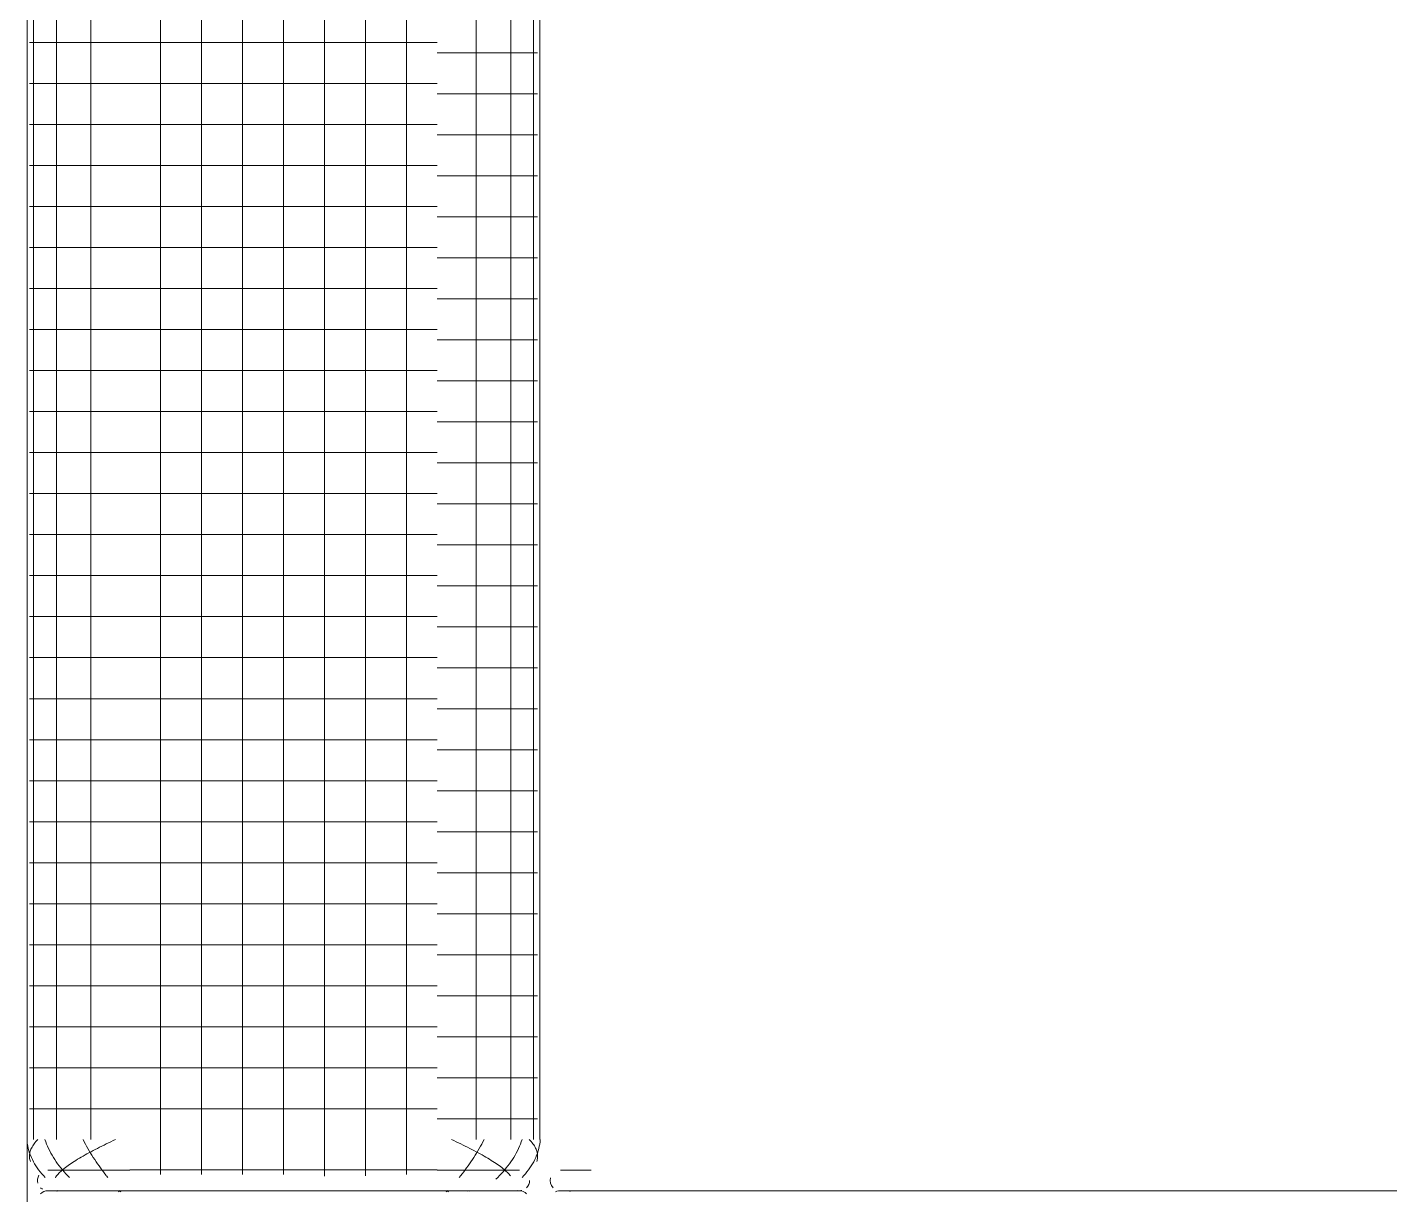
# Model space of a CAD drawing. Header units: millimetres. Extents: x 586.5 to 618.3, y 239.1 to 272.6.
# Drawn here: x 594.072 to 594.736, y 243.308 to 243.878 of the extents above; entities that cross this region are included whole.
import ezdxf

# ---------------------------------------------------------------- set-up
doc = ezdxf.new("R2010")
doc.units = ezdxf.units.MM
doc.header["$LTSCALE"] = 75
doc.layers.add('A Arquitetura LRZ', color=252, linetype='Continuous', lineweight=9)
doc.layers.add('A Mobiliário LRZ', color=253, linetype='Continuous', lineweight=9)

msp = doc.modelspace()

# ---------------------------------------------------------------- linework, layer by layer
at = {"layer": 'A Arquitetura LRZ'}
msp.add_line((594.07154, 240.1799), (594.07154, 249.2604), dxfattribs=at)
at = {"layer": 'A Mobiliário LRZ'}
for p, q in [((594.07467, 243.3354), (594.07467, 244.0854)), ((594.08578, 243.3354), (594.08578, 244.0854)), ((594.10253, 243.3354), (594.10253, 244.0854)), ((594.13654, 243.3354), (594.13654, 244.0854)), ((594.15654, 243.3354), (594.15654, 244.0854)), ((594.17654, 243.3354), (594.17654, 244.0854)), ((594.19654, 243.3354), (594.19654, 244.0854)), ((594.21654, 243.3354), (594.21654, 244.0854)), ((594.23654, 243.3354), (594.23654, 244.0854)), ((594.25654, 243.3354), (594.25654, 244.0854)), ((594.29056, 244.0854), (594.29056, 243.3354)), ((594.30731, 244.0854), (594.30731, 243.3354)), ((594.31842, 244.0854), (594.31842, 243.3354)), ((594.32154, 243.3354), (594.32154, 244.0854)), ((594.07268, 243.8704), (594.07774, 243.8704)), ((594.07774, 243.8704), (594.08578, 243.8704)), ((594.08578, 243.8704), (594.09625, 243.8704)), ((594.09625, 243.8704), (594.10845, 243.8704)), ((594.10845, 243.8704), (594.12154, 243.8704)), ((594.12154, 243.8704), (594.27154, 243.8704)), ((594.28464, 243.8654), (594.27154, 243.8654)), ((594.29683, 243.8654), (594.28464, 243.8654)), ((594.30731, 243.8654), (594.29683, 243.8654)), ((594.31535, 243.8654), (594.30731, 243.8654)), ((594.3204, 243.8654), (594.31535, 243.8654)), ((594.07268, 243.8504), (594.07774, 243.8504)), ((594.07774, 243.8504), (594.08578, 243.8504)), ((594.08578, 243.8504), (594.09625, 243.8504)), ((594.09625, 243.8504), (594.10845, 243.8504)), ((594.10845, 243.8504), (594.12154, 243.8504)), ((594.12154, 243.8504), (594.27154, 243.8504)), ((594.28464, 243.8454), (594.27154, 243.8454)), ((594.29683, 243.8454), (594.28464, 243.8454)), ((594.30731, 243.8454), (594.29683, 243.8454)), ((594.31535, 243.8454), (594.30731, 243.8454)), ((594.3204, 243.8454), (594.31535, 243.8454)), ((594.07268, 243.8304), (594.07774, 243.8304)), ((594.07774, 243.8304), (594.08578, 243.8304)), ((594.08578, 243.8304), (594.09625, 243.8304)), ((594.09625, 243.8304), (594.10845, 243.8304)), ((594.10845, 243.8304), (594.12154, 243.8304)), ((594.12154, 243.8304), (594.27154, 243.8304)), ((594.28464, 243.8254), (594.27154, 243.8254)), ((594.29683, 243.8254), (594.28464, 243.8254)), ((594.30731, 243.8254), (594.29683, 243.8254)), ((594.31535, 243.8254), (594.30731, 243.8254)), ((594.3204, 243.8254), (594.31535, 243.8254)), ((594.07268, 243.8104), (594.07774, 243.8104)), ((594.07774, 243.8104), (594.08578, 243.8104)), ((594.08578, 243.8104), (594.09625, 243.8104)), ((594.09625, 243.8104), (594.10845, 243.8104)), ((594.10845, 243.8104), (594.12154, 243.8104)), ((594.12154, 243.8104), (594.27154, 243.8104)), ((594.28464, 243.8054), (594.27154, 243.8054)), ((594.29683, 243.8054), (594.28464, 243.8054)), ((594.30731, 243.8054), (594.29683, 243.8054)), ((594.31535, 243.8054), (594.30731, 243.8054)), ((594.3204, 243.8054), (594.31535, 243.8054)), ((594.07268, 243.7904), (594.07774, 243.7904)), ((594.07774, 243.7904), (594.08578, 243.7904)), ((594.08578, 243.7904), (594.09625, 243.7904)), ((594.09625, 243.7904), (594.10845, 243.7904)), ((594.10845, 243.7904), (594.12154, 243.7904)), ((594.12154, 243.7904), (594.27154, 243.7904)), ((594.28464, 243.7854), (594.27154, 243.7854)), ((594.29683, 243.7854), (594.28464, 243.7854)), ((594.30731, 243.7854), (594.29683, 243.7854)), ((594.31535, 243.7854), (594.30731, 243.7854)), ((594.3204, 243.7854), (594.31535, 243.7854)), ((594.07268, 243.7704), (594.07774, 243.7704)), ((594.07774, 243.7704), (594.08578, 243.7704)), ((594.08578, 243.7704), (594.09625, 243.7704)), ((594.09625, 243.7704), (594.10845, 243.7704)), ((594.10845, 243.7704), (594.12154, 243.7704)), ((594.12154, 243.7704), (594.27154, 243.7704)), ((594.28464, 243.7654), (594.27154, 243.7654)), ((594.29683, 243.7654), (594.28464, 243.7654)), ((594.30731, 243.7654), (594.29683, 243.7654)), ((594.31535, 243.7654), (594.30731, 243.7654)), ((594.3204, 243.7654), (594.31535, 243.7654)), ((594.07268, 243.7504), (594.07774, 243.7504)), ((594.07774, 243.7504), (594.08578, 243.7504)), ((594.08578, 243.7504), (594.09625, 243.7504)), ((594.09625, 243.7504), (594.10845, 243.7504)), ((594.10845, 243.7504), (594.12154, 243.7504)), ((594.12154, 243.7504), (594.27154, 243.7504)), ((594.28464, 243.7454), (594.27154, 243.7454)), ((594.29683, 243.7454), (594.28464, 243.7454)), ((594.30731, 243.7454), (594.29683, 243.7454)), ((594.31535, 243.7454), (594.30731, 243.7454)), ((594.3204, 243.7454), (594.31535, 243.7454)), ((594.07268, 243.7304), (594.07774, 243.7304)), ((594.07774, 243.7304), (594.08578, 243.7304)), ((594.08578, 243.7304), (594.09625, 243.7304)), ((594.09625, 243.7304), (594.10845, 243.7304)), ((594.10845, 243.7304), (594.12154, 243.7304)), ((594.12154, 243.7304), (594.27154, 243.7304)), ((594.28464, 243.7254), (594.27154, 243.7254)), ((594.29683, 243.7254), (594.28464, 243.7254)), ((594.30731, 243.7254), (594.29683, 243.7254)), ((594.31535, 243.7254), (594.30731, 243.7254)), ((594.3204, 243.7254), (594.31535, 243.7254)), ((594.07268, 243.7104), (594.07774, 243.7104)), ((594.07774, 243.7104), (594.08578, 243.7104)), ((594.08578, 243.7104), (594.09625, 243.7104)), ((594.09625, 243.7104), (594.10845, 243.7104)), ((594.10845, 243.7104), (594.12154, 243.7104)), ((594.12154, 243.7104), (594.27154, 243.7104)), ((594.28464, 243.7054), (594.27154, 243.7054)), ((594.29683, 243.7054), (594.28464, 243.7054)), ((594.30731, 243.7054), (594.29683, 243.7054)), ((594.31535, 243.7054), (594.30731, 243.7054)), ((594.3204, 243.7054), (594.31535, 243.7054)), ((594.07268, 243.6904), (594.07774, 243.6904)), ((594.07774, 243.6904), (594.08578, 243.6904)), ((594.08578, 243.6904), (594.09625, 243.6904)), ((594.09625, 243.6904), (594.10845, 243.6904)), ((594.10845, 243.6904), (594.12154, 243.6904)), ((594.12154, 243.6904), (594.27154, 243.6904)), ((594.28464, 243.6854), (594.27154, 243.6854)), ((594.29683, 243.6854), (594.28464, 243.6854)), ((594.30731, 243.6854), (594.29683, 243.6854)), ((594.31535, 243.6854), (594.30731, 243.6854)), ((594.3204, 243.6854), (594.31535, 243.6854)), ((594.07268, 243.6704), (594.07774, 243.6704)), ((594.07774, 243.6704), (594.08578, 243.6704)), ((594.08578, 243.6704), (594.09625, 243.6704)), ((594.09625, 243.6704), (594.10845, 243.6704)), ((594.10845, 243.6704), (594.12154, 243.6704)), ((594.12154, 243.6704), (594.27154, 243.6704)), ((594.28464, 243.6654), (594.27154, 243.6654)), ((594.29683, 243.6654), (594.28464, 243.6654)), ((594.30731, 243.6654), (594.29683, 243.6654)), ((594.31535, 243.6654), (594.30731, 243.6654)), ((594.3204, 243.6654), (594.31535, 243.6654)), ((594.07268, 243.6504), (594.07774, 243.6504)), ((594.07774, 243.6504), (594.08578, 243.6504)), ((594.08578, 243.6504), (594.09625, 243.6504)), ((594.09625, 243.6504), (594.10845, 243.6504)), ((594.10845, 243.6504), (594.12154, 243.6504)), ((594.12154, 243.6504), (594.27154, 243.6504)), ((594.28464, 243.6454), (594.27154, 243.6454)), ((594.29683, 243.6454), (594.28464, 243.6454)), ((594.30731, 243.6454), (594.29683, 243.6454)), ((594.31535, 243.6454), (594.30731, 243.6454)), ((594.3204, 243.6454), (594.31535, 243.6454)), ((594.07268, 243.6304), (594.07774, 243.6304)), ((594.07774, 243.6304), (594.08578, 243.6304)), ((594.08578, 243.6304), (594.09625, 243.6304)), ((594.09625, 243.6304), (594.10845, 243.6304)), ((594.10845, 243.6304), (594.12154, 243.6304)), ((594.12154, 243.6304), (594.27154, 243.6304)), ((594.28464, 243.6254), (594.27154, 243.6254)), ((594.29683, 243.6254), (594.28464, 243.6254)), ((594.30731, 243.6254), (594.29683, 243.6254)), ((594.31535, 243.6254), (594.30731, 243.6254)), ((594.3204, 243.6254), (594.31535, 243.6254)), ((594.07268, 243.6104), (594.07774, 243.6104)), ((594.07774, 243.6104), (594.08578, 243.6104)), ((594.08578, 243.6104), (594.09625, 243.6104)), ((594.09625, 243.6104), (594.10845, 243.6104)), ((594.10845, 243.6104), (594.12154, 243.6104)), ((594.12154, 243.6104), (594.27154, 243.6104)), ((594.28464, 243.6054), (594.27154, 243.6054)), ((594.29683, 243.6054), (594.28464, 243.6054)), ((594.30731, 243.6054), (594.29683, 243.6054)), ((594.31535, 243.6054), (594.30731, 243.6054)), ((594.3204, 243.6054), (594.31535, 243.6054)), ((594.07268, 243.5904), (594.07774, 243.5904)), ((594.07774, 243.5904), (594.08578, 243.5904)), ((594.08578, 243.5904), (594.09625, 243.5904)), ((594.09625, 243.5904), (594.10845, 243.5904)), ((594.10845, 243.5904), (594.12154, 243.5904)), ((594.12154, 243.5904), (594.27154, 243.5904)), ((594.28464, 243.5854), (594.27154, 243.5854)), ((594.29683, 243.5854), (594.28464, 243.5854)), ((594.30731, 243.5854), (594.29683, 243.5854)), ((594.31535, 243.5854), (594.30731, 243.5854)), ((594.3204, 243.5854), (594.31535, 243.5854)), ((594.07268, 243.5704), (594.07774, 243.5704)), ((594.07774, 243.5704), (594.08578, 243.5704)), ((594.08578, 243.5704), (594.09625, 243.5704)), ((594.09625, 243.5704), (594.10845, 243.5704)), ((594.10845, 243.5704), (594.12154, 243.5704)), ((594.12154, 243.5704), (594.27154, 243.5704)), ((594.28464, 243.5654), (594.27154, 243.5654)), ((594.29683, 243.5654), (594.28464, 243.5654)), ((594.30731, 243.5654), (594.29683, 243.5654)), ((594.31535, 243.5654), (594.30731, 243.5654)), ((594.3204, 243.5654), (594.31535, 243.5654)), ((594.07268, 243.5504), (594.07774, 243.5504)), ((594.07774, 243.5504), (594.08578, 243.5504)), ((594.08578, 243.5504), (594.09625, 243.5504)), ((594.09625, 243.5504), (594.10845, 243.5504)), ((594.10845, 243.5504), (594.12154, 243.5504)), ((594.12154, 243.5504), (594.27154, 243.5504)), ((594.28464, 243.5454), (594.27154, 243.5454)), ((594.29683, 243.5454), (594.28464, 243.5454)), ((594.30731, 243.5454), (594.29683, 243.5454)), ((594.31535, 243.5454), (594.30731, 243.5454)), ((594.3204, 243.5454), (594.31535, 243.5454)), ((594.07268, 243.5304), (594.07774, 243.5304)), ((594.07774, 243.5304), (594.08578, 243.5304)), ((594.08578, 243.5304), (594.09625, 243.5304)), ((594.09625, 243.5304), (594.10845, 243.5304)), ((594.10845, 243.5304), (594.12154, 243.5304)), ((594.12154, 243.5304), (594.27154, 243.5304)), ((594.28464, 243.5254), (594.27154, 243.5254)), ((594.29683, 243.5254), (594.28464, 243.5254)), ((594.30731, 243.5254), (594.29683, 243.5254)), ((594.31535, 243.5254), (594.30731, 243.5254)), ((594.3204, 243.5254), (594.31535, 243.5254)), ((594.07268, 243.5104), (594.07774, 243.5104)), ((594.07774, 243.5104), (594.08578, 243.5104)), ((594.08578, 243.5104), (594.09625, 243.5104)), ((594.09625, 243.5104), (594.10845, 243.5104)), ((594.10845, 243.5104), (594.12154, 243.5104)), ((594.12154, 243.5104), (594.27154, 243.5104)), ((594.28464, 243.5054), (594.27154, 243.5054)), ((594.29683, 243.5054), (594.28464, 243.5054)), ((594.30731, 243.5054), (594.29683, 243.5054)), ((594.31535, 243.5054), (594.30731, 243.5054)), ((594.3204, 243.5054), (594.31535, 243.5054)), ((594.07268, 243.4904), (594.07774, 243.4904)), ((594.07774, 243.4904), (594.08578, 243.4904)), ((594.08578, 243.4904), (594.09625, 243.4904)), ((594.09625, 243.4904), (594.10845, 243.4904)), ((594.10845, 243.4904), (594.12154, 243.4904)), ((594.12154, 243.4904), (594.27154, 243.4904)), ((594.28464, 243.4854), (594.27154, 243.4854)), ((594.29683, 243.4854), (594.28464, 243.4854)), ((594.30731, 243.4854), (594.29683, 243.4854)), ((594.31535, 243.4854), (594.30731, 243.4854)), ((594.3204, 243.4854), (594.31535, 243.4854)), ((594.07268, 243.4704), (594.07774, 243.4704)), ((594.07774, 243.4704), (594.08578, 243.4704)), ((594.08578, 243.4704), (594.09625, 243.4704)), ((594.09625, 243.4704), (594.10845, 243.4704)), ((594.10845, 243.4704), (594.12154, 243.4704)), ((594.12154, 243.4704), (594.27154, 243.4704)), ((594.28464, 243.4654), (594.27154, 243.4654)), ((594.29683, 243.4654), (594.28464, 243.4654)), ((594.30731, 243.4654), (594.29683, 243.4654)), ((594.31535, 243.4654), (594.30731, 243.4654)), ((594.3204, 243.4654), (594.31535, 243.4654)), ((594.07268, 243.4504), (594.07774, 243.4504)), ((594.07774, 243.4504), (594.08578, 243.4504)), ((594.08578, 243.4504), (594.09625, 243.4504)), ((594.09625, 243.4504), (594.10845, 243.4504)), ((594.10845, 243.4504), (594.12154, 243.4504)), ((594.12154, 243.4504), (594.27154, 243.4504)), ((594.28464, 243.4454), (594.27154, 243.4454)), ((594.29683, 243.4454), (594.28464, 243.4454)), ((594.30731, 243.4454), (594.29683, 243.4454)), ((594.31535, 243.4454), (594.30731, 243.4454)), ((594.3204, 243.4454), (594.31535, 243.4454)), ((594.07268, 243.4304), (594.07774, 243.4304)), ((594.07774, 243.4304), (594.08578, 243.4304)), ((594.08578, 243.4304), (594.09625, 243.4304)), ((594.09625, 243.4304), (594.10845, 243.4304)), ((594.10845, 243.4304), (594.12154, 243.4304)), ((594.12154, 243.4304), (594.27154, 243.4304)), ((594.28464, 243.4254), (594.27154, 243.4254)), ((594.29683, 243.4254), (594.28464, 243.4254)), ((594.30731, 243.4254), (594.29683, 243.4254)), ((594.31535, 243.4254), (594.30731, 243.4254)), ((594.3204, 243.4254), (594.31535, 243.4254)), ((594.07268, 243.4104), (594.07774, 243.4104)), ((594.07774, 243.4104), (594.08578, 243.4104)), ((594.08578, 243.4104), (594.09625, 243.4104)), ((594.09625, 243.4104), (594.10845, 243.4104)), ((594.10845, 243.4104), (594.12154, 243.4104)), ((594.12154, 243.4104), (594.27154, 243.4104)), ((594.28464, 243.4054), (594.27154, 243.4054)), ((594.29683, 243.4054), (594.28464, 243.4054)), ((594.30731, 243.4054), (594.29683, 243.4054)), ((594.31535, 243.4054), (594.30731, 243.4054)), ((594.3204, 243.4054), (594.31535, 243.4054)), ((594.07268, 243.3904), (594.07774, 243.3904)), ((594.07774, 243.3904), (594.08578, 243.3904)), ((594.08578, 243.3904), (594.09625, 243.3904)), ((594.09625, 243.3904), (594.10845, 243.3904)), ((594.10845, 243.3904), (594.12154, 243.3904)), ((594.12154, 243.3904), (594.27154, 243.3904)), ((594.28464, 243.3854), (594.27154, 243.3854)), ((594.29683, 243.3854), (594.28464, 243.3854)), ((594.30731, 243.3854), (594.29683, 243.3854)), ((594.31535, 243.3854), (594.30731, 243.3854)), ((594.3204, 243.3854), (594.31535, 243.3854)), ((594.07268, 243.3704), (594.07774, 243.3704)), ((594.07774, 243.3704), (594.08578, 243.3704)), ((594.08578, 243.3704), (594.09625, 243.3704)), ((594.09625, 243.3704), (594.10845, 243.3704)), ((594.10845, 243.3704), (594.12154, 243.3704)), ((594.12154, 243.3704), (594.27154, 243.3704)), ((594.28464, 243.3654), (594.27154, 243.3654)), ((594.29683, 243.3654), (594.28464, 243.3654)), ((594.30731, 243.3654), (594.29683, 243.3654)), ((594.31535, 243.3654), (594.30731, 243.3654)), ((594.3204, 243.3654), (594.31535, 243.3654)), ((594.07268, 243.3504), (594.07774, 243.3504)), ((594.07774, 243.3504), (594.08578, 243.3504)), ((594.08578, 243.3504), (594.09625, 243.3504)), ((594.09625, 243.3504), (594.10845, 243.3504)), ((594.10845, 243.3504), (594.12154, 243.3504)), ((594.12154, 243.3504), (594.27154, 243.3504)), ((594.28464, 243.3454), (594.27154, 243.3454)), ((594.29683, 243.3454), (594.28464, 243.3454)), ((594.30731, 243.3454), (594.29683, 243.3454)), ((594.31535, 243.3454), (594.30731, 243.3454)), ((594.3204, 243.3454), (594.31535, 243.3454)), ((594.07454, 243.33276), (594.07491, 243.33329)), ((594.07491, 243.33329), (594.07532, 243.33382)), ((594.07532, 243.33382), (594.07575, 243.33435)), ((594.07575, 243.33435), (594.07622, 243.33488)), ((594.07622, 243.33488), (594.07672, 243.3354)), ((594.08058, 243.33429), (594.0802, 243.3354)), ((594.081, 243.33317), (594.08058, 243.33429)), ((594.09931, 243.33429), (594.09875, 243.3354)), ((594.0999, 243.33317), (594.09931, 243.33429)), ((594.11009, 243.33321), (594.1112, 243.33376)), ((594.1112, 243.33376), (594.11233, 243.33431)), ((594.11233, 243.33431), (594.11346, 243.33486)), ((594.11346, 243.33486), (594.11459, 243.3354)), ((594.13654, 243.32521), (594.13654, 243.3354)), ((594.15654, 243.32521), (594.15654, 243.3354)), ((594.17654, 243.32521), (594.17654, 243.3354)), ((594.19654, 243.32521), (594.19654, 243.3354)), ((594.21654, 243.32521), (594.21654, 243.3354)), ((594.23654, 243.32521), (594.23654, 243.3354)), ((594.25654, 243.32521), (594.25654, 243.3354)), ((594.27963, 243.33486), (594.2785, 243.3354)), ((594.28076, 243.33431), (594.27963, 243.33486)), ((594.28188, 243.33376), (594.28076, 243.33431)), ((594.283, 243.33321), (594.28188, 243.33376)), ((594.29377, 243.33429), (594.29319, 243.33317)), ((594.29434, 243.3354), (594.29377, 243.33429)), ((594.31251, 243.33429), (594.31209, 243.33317)), ((594.31289, 243.3354), (594.31251, 243.33429)), ((594.31687, 243.33488), (594.31637, 243.3354)), ((594.31733, 243.33435), (594.31687, 243.33488)), ((594.31777, 243.33382), (594.31733, 243.33435)), ((594.31818, 243.33329), (594.31777, 243.33382)), ((594.31855, 243.33276), (594.31818, 243.33329)), ((594.32163, 243.33429), (594.32148, 243.33317)), ((594.32173, 243.3354), (594.32163, 243.33429)), ((594.07181, 243.33206), (594.07161, 243.33317)), ((594.07206, 243.33096), (594.07181, 243.33206)), ((594.07236, 243.32986), (594.07206, 243.33096)), ((594.07271, 243.32877), (594.07236, 243.32986)), ((594.07261, 243.32707), (594.07262, 243.32758)), ((594.07264, 243.32656), (594.07261, 243.32707)), ((594.07262, 243.32758), (594.07266, 243.32809)), ((594.07266, 243.32809), (594.07274, 243.3286)), ((594.0731, 243.32769), (594.07271, 243.32877)), ((594.07274, 243.3286), (594.07285, 243.32911)), ((594.07285, 243.32911), (594.07299, 243.32963)), ((594.07299, 243.32963), (594.07316, 243.33015)), ((594.07354, 243.32662), (594.0731, 243.32769)), ((594.07316, 243.33015), (594.07337, 243.33067)), ((594.07337, 243.33067), (594.07361, 243.33119)), ((594.07403, 243.32556), (594.07354, 243.32662)), ((594.07361, 243.33119), (594.07389, 243.33171)), ((594.07389, 243.33171), (594.0742, 243.33224)), ((594.0742, 243.33224), (594.07454, 243.33276)), ((594.08145, 243.33206), (594.081, 243.33317)), ((594.08195, 243.33096), (594.08145, 243.33206)), ((594.08248, 243.32986), (594.08195, 243.33096)), ((594.08305, 243.32877), (594.08248, 243.32986)), ((594.08365, 243.32769), (594.08305, 243.32877)), ((594.08428, 243.32662), (594.08365, 243.32769)), ((594.08495, 243.32556), (594.08428, 243.32662)), ((594.09697, 243.32624), (594.09787, 243.32676)), ((594.09787, 243.32676), (594.09878, 243.32729)), ((594.09878, 243.32729), (594.09972, 243.32782)), ((594.09972, 243.32782), (594.10068, 243.32835)), ((594.10051, 243.33206), (594.0999, 243.33317)), ((594.10113, 243.33096), (594.10051, 243.33206)), ((594.10068, 243.32835), (594.10165, 243.32888)), ((594.10177, 243.32986), (594.10113, 243.33096)), ((594.10165, 243.32888), (594.10265, 243.32942)), ((594.10242, 243.32877), (594.10177, 243.32986)), ((594.10309, 243.32769), (594.10242, 243.32877)), ((594.10265, 243.32942), (594.10367, 243.32995)), ((594.10377, 243.32662), (594.10309, 243.32769)), ((594.10367, 243.32995), (594.1047, 243.33049)), ((594.10446, 243.32556), (594.10377, 243.32662)), ((594.1047, 243.33049), (594.10575, 243.33103)), ((594.10575, 243.33103), (594.10682, 243.33158)), ((594.10682, 243.33158), (594.1079, 243.33212)), ((594.1079, 243.33212), (594.10899, 243.33267)), ((594.10899, 243.33267), (594.11009, 243.33321)), ((594.2841, 243.33267), (594.283, 243.33321)), ((594.28519, 243.33212), (594.2841, 243.33267)), ((594.28627, 243.33158), (594.28519, 243.33212)), ((594.28733, 243.33103), (594.28627, 243.33158)), ((594.28838, 243.33049), (594.28733, 243.33103)), ((594.28942, 243.32995), (594.28838, 243.33049)), ((594.28932, 243.32662), (594.28863, 243.32556)), ((594.29, 243.32769), (594.28932, 243.32662)), ((594.29043, 243.32942), (594.28942, 243.32995)), ((594.29066, 243.32877), (594.29, 243.32769)), ((594.29143, 243.32888), (594.29043, 243.32942)), ((594.29132, 243.32986), (594.29066, 243.32877)), ((594.29196, 243.33096), (594.29132, 243.32986)), ((594.29241, 243.32835), (594.29143, 243.32888)), ((594.29258, 243.33206), (594.29196, 243.33096)), ((594.29337, 243.32782), (594.29241, 243.32835)), ((594.29319, 243.33317), (594.29258, 243.33206)), ((594.29431, 243.32729), (594.29337, 243.32782)), ((594.29522, 243.32676), (594.29431, 243.32729)), ((594.29611, 243.32624), (594.29522, 243.32676)), ((594.3088, 243.32662), (594.30814, 243.32556)), ((594.30944, 243.32769), (594.3088, 243.32662)), ((594.31004, 243.32877), (594.30944, 243.32769)), ((594.31061, 243.32986), (594.31004, 243.32877)), ((594.31114, 243.33096), (594.31061, 243.32986)), ((594.31163, 243.33206), (594.31114, 243.33096)), ((594.31209, 243.33317), (594.31163, 243.33206)), ((594.31889, 243.33224), (594.31855, 243.33276)), ((594.3192, 243.33171), (594.31889, 243.33224)), ((594.31954, 243.32662), (594.31906, 243.32556)), ((594.31947, 243.33119), (594.3192, 243.33171)), ((594.31972, 243.33067), (594.31947, 243.33119)), ((594.31998, 243.32769), (594.31954, 243.32662)), ((594.31992, 243.33015), (594.31972, 243.33067)), ((594.3201, 243.32963), (594.31992, 243.33015)), ((594.32038, 243.32877), (594.31998, 243.32769)), ((594.32024, 243.32911), (594.3201, 243.32963)), ((594.32035, 243.3286), (594.32024, 243.32911)), ((594.32042, 243.32809), (594.32035, 243.3286)), ((594.32073, 243.32986), (594.32038, 243.32877)), ((594.32047, 243.32758), (594.32042, 243.32809)), ((594.32045, 243.32656), (594.32047, 243.32707)), ((594.32047, 243.32707), (594.32047, 243.32758)), ((594.32103, 243.33096), (594.32073, 243.32986)), ((594.32128, 243.33206), (594.32103, 243.33096)), ((594.32148, 243.33317), (594.32128, 243.33206)), ((594.0727, 243.32606), (594.07264, 243.32656)), ((594.07279, 243.32556), (594.0727, 243.32606)), ((594.07292, 243.32507), (594.07279, 243.32556)), ((594.07308, 243.32458), (594.07292, 243.32507)), ((594.07456, 243.32452), (594.07403, 243.32556)), ((594.07513, 243.32349), (594.07456, 243.32452)), ((594.07575, 243.32248), (594.07513, 243.32349)), ((594.07641, 243.32149), (594.07575, 243.32248)), ((594.0771, 243.32053), (594.07641, 243.32149)), ((594.07784, 243.31958), (594.0771, 243.32053)), ((594.08155, 243.3204), (594.08154, 243.3204)), ((594.0816, 243.3204), (594.08155, 243.3204)), ((594.08171, 243.3204), (594.0816, 243.3204)), ((594.08189, 243.3204), (594.08171, 243.3204)), ((594.08213, 243.3204), (594.08189, 243.3204)), ((594.08243, 243.3204), (594.08213, 243.3204)), ((594.08279, 243.3204), (594.08243, 243.3204)), ((594.08322, 243.3204), (594.08279, 243.3204)), ((594.08371, 243.3204), (594.08322, 243.3204)), ((594.08426, 243.3204), (594.08371, 243.3204)), ((594.08487, 243.3204), (594.08426, 243.3204)), ((594.08554, 243.3204), (594.08487, 243.3204)), ((594.08564, 243.32452), (594.08495, 243.32556)), ((594.08627, 243.3204), (594.08554, 243.3204)), ((594.08637, 243.32349), (594.08564, 243.32452)), ((594.08705, 243.3204), (594.08627, 243.3204)), ((594.08712, 243.32248), (594.08637, 243.32349)), ((594.08788, 243.3204), (594.08705, 243.3204)), ((594.08789, 243.32149), (594.08712, 243.32248)), ((594.08878, 243.3204), (594.08788, 243.3204)), ((594.08869, 243.32053), (594.08789, 243.32149)), ((594.08791, 243.31983), (594.08842, 243.32029)), ((594.08842, 243.32029), (594.08897, 243.32076)), ((594.08951, 243.31958), (594.08869, 243.32053)), ((594.08972, 243.3204), (594.08878, 243.3204)), ((594.08897, 243.32076), (594.08955, 243.32124)), ((594.08955, 243.32124), (594.09016, 243.32172)), ((594.09071, 243.3204), (594.08972, 243.3204)), ((594.09016, 243.32172), (594.0908, 243.3222)), ((594.09176, 243.3204), (594.09071, 243.3204)), ((594.0908, 243.3222), (594.09147, 243.32269)), ((594.09147, 243.32269), (594.09217, 243.32319)), ((594.09285, 243.3204), (594.09176, 243.3204)), ((594.09217, 243.32319), (594.0929, 243.32369)), ((594.09399, 243.3204), (594.09285, 243.3204)), ((594.0929, 243.32369), (594.09366, 243.32419)), ((594.09366, 243.32419), (594.09445, 243.3247)), ((594.09517, 243.3204), (594.09399, 243.3204)), ((594.09445, 243.3247), (594.09527, 243.32521)), ((594.09639, 243.3204), (594.09517, 243.3204)), ((594.09527, 243.32521), (594.09611, 243.32572)), ((594.09611, 243.32572), (594.09697, 243.32624)), ((594.09766, 243.3204), (594.09639, 243.3204)), ((594.09896, 243.3204), (594.09766, 243.3204)), ((594.1003, 243.3204), (594.09896, 243.3204)), ((594.10167, 243.3204), (594.1003, 243.3204)), ((594.10307, 243.3204), (594.10167, 243.3204)), ((594.10451, 243.3204), (594.10307, 243.3204)), ((594.10516, 243.32452), (594.10446, 243.32556)), ((594.10597, 243.3204), (594.10451, 243.3204)), ((594.10586, 243.32349), (594.10516, 243.32452)), ((594.10657, 243.32248), (594.10586, 243.32349)), ((594.10745, 243.3204), (594.10597, 243.3204)), ((594.10728, 243.32149), (594.10657, 243.32248)), ((594.10799, 243.32053), (594.10728, 243.32149)), ((594.10896, 243.3204), (594.10745, 243.3204)), ((594.1087, 243.31958), (594.10799, 243.32053)), ((594.11049, 243.3204), (594.10896, 243.3204)), ((594.11204, 243.3204), (594.11049, 243.3204)), ((594.1136, 243.3204), (594.11204, 243.3204)), ((594.11517, 243.3204), (594.1136, 243.3204)), ((594.11675, 243.3204), (594.11517, 243.3204)), ((594.11835, 243.3204), (594.11675, 243.3204)), ((594.11994, 243.3204), (594.11835, 243.3204)), ((594.12154, 243.3204), (594.11994, 243.3204)), ((594.27154, 243.32053), (594.12154, 243.32053)), ((594.13654, 243.31835), (594.13654, 243.32521)), ((594.15654, 243.31835), (594.15654, 243.32521)), ((594.17654, 243.31835), (594.17654, 243.32521)), ((594.19654, 243.31835), (594.19654, 243.32521)), ((594.21654, 243.31746), (594.21654, 243.32521)), ((594.23654, 243.31762), (594.23654, 243.32521)), ((594.25654, 243.31835), (594.25654, 243.32521)), ((594.27198, 243.3204), (594.27154, 243.3204)), ((594.27357, 243.3204), (594.27198, 243.3204)), ((594.27517, 243.3204), (594.27357, 243.3204)), ((594.27676, 243.3204), (594.27517, 243.3204)), ((594.27834, 243.3204), (594.27676, 243.3204)), ((594.27991, 243.3204), (594.27834, 243.3204)), ((594.28147, 243.3204), (594.27991, 243.3204)), ((594.28301, 243.3204), (594.28147, 243.3204)), ((594.28454, 243.3204), (594.28301, 243.3204)), ((594.2851, 243.32053), (594.28439, 243.31958)), ((594.28604, 243.3204), (594.28454, 243.3204)), ((594.28581, 243.32149), (594.2851, 243.32053)), ((594.28652, 243.32248), (594.28581, 243.32149)), ((594.28752, 243.3204), (594.28604, 243.3204)), ((594.28723, 243.32349), (594.28652, 243.32248)), ((594.28793, 243.32452), (594.28723, 243.32349)), ((594.28897, 243.3204), (594.28752, 243.3204)), ((594.28863, 243.32556), (594.28793, 243.32452)), ((594.2904, 243.3204), (594.28897, 243.3204)), ((594.29179, 243.3204), (594.2904, 243.3204)), ((594.29316, 243.3204), (594.29179, 243.3204)), ((594.29448, 243.3204), (594.29316, 243.3204)), ((594.29578, 243.3204), (594.29448, 243.3204)), ((594.29703, 243.3204), (594.29578, 243.3204)), ((594.29698, 243.32572), (594.29611, 243.32624)), ((594.29782, 243.32521), (594.29698, 243.32572)), ((594.29824, 243.3204), (594.29703, 243.3204)), ((594.29863, 243.3247), (594.29782, 243.32521)), ((594.29941, 243.3204), (594.29824, 243.3204)), ((594.29942, 243.32419), (594.29863, 243.3247)), ((594.30054, 243.3204), (594.29941, 243.3204)), ((594.30018, 243.32369), (594.29942, 243.32419)), ((594.30091, 243.32319), (594.30018, 243.32369)), ((594.30162, 243.3204), (594.30054, 243.3204)), ((594.30162, 243.32269), (594.30091, 243.32319)), ((594.30229, 243.3222), (594.30162, 243.32269)), ((594.30265, 243.3204), (594.30162, 243.3204)), ((594.30293, 243.32172), (594.30229, 243.3222)), ((594.30363, 243.3204), (594.30265, 243.3204)), ((594.30354, 243.32124), (594.30293, 243.32172)), ((594.30412, 243.32076), (594.30354, 243.32124)), ((594.3044, 243.32053), (594.30358, 243.31958)), ((594.30456, 243.3204), (594.30363, 243.3204)), ((594.30467, 243.32029), (594.30412, 243.32076)), ((594.30519, 243.32149), (594.3044, 243.32053)), ((594.30543, 243.3204), (594.30456, 243.3204)), ((594.30518, 243.31983), (594.30467, 243.32029)), ((594.30597, 243.32248), (594.30519, 243.32149)), ((594.30626, 243.3204), (594.30543, 243.3204)), ((594.30672, 243.32349), (594.30597, 243.32248)), ((594.30702, 243.3204), (594.30626, 243.3204)), ((594.30744, 243.32452), (594.30672, 243.32349)), ((594.30773, 243.3204), (594.30702, 243.3204)), ((594.30814, 243.32556), (594.30744, 243.32452)), ((594.30839, 243.3204), (594.30773, 243.3204)), ((594.30898, 243.3204), (594.30839, 243.3204)), ((594.30951, 243.3204), (594.30898, 243.3204)), ((594.30999, 243.3204), (594.30951, 243.3204)), ((594.3104, 243.3204), (594.30999, 243.3204)), ((594.31075, 243.3204), (594.3104, 243.3204)), ((594.31103, 243.3204), (594.31075, 243.3204)), ((594.31126, 243.3204), (594.31103, 243.3204)), ((594.31142, 243.3204), (594.31126, 243.3204)), ((594.31151, 243.3204), (594.31142, 243.3204)), ((594.31154, 243.3204), (594.31151, 243.3204)), ((594.31598, 243.32053), (594.31525, 243.31958)), ((594.31668, 243.32149), (594.31598, 243.32053)), ((594.31734, 243.32248), (594.31668, 243.32149)), ((594.31795, 243.32349), (594.31734, 243.32248)), ((594.31853, 243.32452), (594.31795, 243.32349)), ((594.31906, 243.32556), (594.31853, 243.32452)), ((594.32001, 243.32458), (594.32017, 243.32507)), ((594.32017, 243.32507), (594.32029, 243.32556)), ((594.32029, 243.32556), (594.32039, 243.32606)), ((594.32039, 243.32606), (594.32045, 243.32656)), ((594.33156, 243.3204), (594.33154, 243.3204)), ((594.33161, 243.3204), (594.33156, 243.3204)), ((594.33167, 243.3204), (594.33161, 243.3204)), ((594.33176, 243.3204), (594.33167, 243.3204)), ((594.33188, 243.3204), (594.33176, 243.3204)), ((594.33201, 243.3204), (594.33188, 243.3204)), ((594.33217, 243.3204), (594.33201, 243.3204)), ((594.33236, 243.3204), (594.33217, 243.3204)), ((594.33256, 243.3204), (594.33236, 243.3204)), ((594.33279, 243.3204), (594.33256, 243.3204)), ((594.33304, 243.3204), (594.33279, 243.3204)), ((594.33331, 243.3204), (594.33304, 243.3204)), ((594.33361, 243.3204), (594.33331, 243.3204)), ((594.33392, 243.3204), (594.33361, 243.3204)), ((594.33426, 243.3204), (594.33392, 243.3204)), ((594.33461, 243.3204), (594.33426, 243.3204)), ((594.33498, 243.3204), (594.33461, 243.3204)), ((594.33537, 243.3204), (594.33498, 243.3204)), ((594.33578, 243.3204), (594.33537, 243.3204)), ((594.33621, 243.3204), (594.33578, 243.3204)), ((594.33665, 243.3204), (594.33621, 243.3204)), ((594.33711, 243.3204), (594.33665, 243.3204)), ((594.33759, 243.3204), (594.33711, 243.3204)), ((594.33807, 243.3204), (594.33759, 243.3204)), ((594.33858, 243.3204), (594.33807, 243.3204)), ((594.33909, 243.3204), (594.33858, 243.3204)), ((594.33962, 243.3204), (594.33909, 243.3204)), ((594.34015, 243.3204), (594.33962, 243.3204)), ((594.3407, 243.3204), (594.34015, 243.3204)), ((594.34126, 243.3204), (594.3407, 243.3204)), ((594.34182, 243.3204), (594.34126, 243.3204)), ((594.3424, 243.3204), (594.34182, 243.3204)), ((594.34298, 243.3204), (594.3424, 243.3204)), ((594.34356, 243.3204), (594.34298, 243.3204)), ((594.34415, 243.3204), (594.34356, 243.3204)), ((594.34475, 243.3204), (594.34415, 243.3204)), ((594.34534, 243.3204), (594.34475, 243.3204)), ((594.34594, 243.3204), (594.34534, 243.3204)), ((594.34654, 243.3204), (594.34594, 243.3204)), ((594.07861, 243.31866), (594.07784, 243.31958)), ((594.07941, 243.31776), (594.07861, 243.31866)), ((594.08025, 243.31689), (594.07941, 243.31776)), ((594.08524, 243.31674), (594.08552, 243.31716)), ((594.08552, 243.31716), (594.08583, 243.31759)), ((594.08583, 243.31759), (594.08618, 243.31803)), ((594.08618, 243.31803), (594.08656, 243.31847)), ((594.08656, 243.31847), (594.08698, 243.31892)), ((594.08698, 243.31892), (594.08742, 243.31937)), ((594.08742, 243.31937), (594.08791, 243.31983)), ((594.09035, 243.31866), (594.08951, 243.31958)), ((594.0912, 243.31776), (594.09035, 243.31866)), ((594.09207, 243.31689), (594.0912, 243.31776)), ((594.10941, 243.31866), (594.1087, 243.31958)), ((594.11011, 243.31776), (594.10941, 243.31866)), ((594.11081, 243.31689), (594.11017, 243.31769)), ((594.28297, 243.31776), (594.28227, 243.31689)), ((594.28368, 243.31866), (594.28297, 243.31776)), ((594.28439, 243.31958), (594.28368, 243.31866)), ((594.30101, 243.31689), (594.30013, 243.31605)), ((594.30189, 243.31776), (594.30101, 243.31689)), ((594.30274, 243.31866), (594.30189, 243.31776)), ((594.30358, 243.31958), (594.30274, 243.31866)), ((594.30566, 243.31937), (594.30518, 243.31983)), ((594.30611, 243.31892), (594.30566, 243.31937)), ((594.30652, 243.31847), (594.30611, 243.31892)), ((594.30691, 243.31803), (594.30652, 243.31847)), ((594.30725, 243.31759), (594.30691, 243.31803)), ((594.31367, 243.31776), (594.31284, 243.31689)), ((594.31448, 243.31866), (594.31367, 243.31776)), ((594.31525, 243.31958), (594.31448, 243.31866)), ((594.08155, 243.3104), (594.08154, 243.3104)), ((594.08154, 243.3104), (594.08158, 243.3104)), ((594.0816, 243.3104), (594.08155, 243.3104)), ((594.08158, 243.3104), (594.08167, 243.3104)), ((594.08171, 243.3104), (594.0816, 243.3104)), ((594.08167, 243.3104), (594.08183, 243.3104)), ((594.08189, 243.3104), (594.08171, 243.3104)), ((594.08183, 243.3104), (594.08205, 243.3104)), ((594.08213, 243.3104), (594.08189, 243.3104)), ((594.08205, 243.3104), (594.08234, 243.3104)), ((594.08243, 243.3104), (594.08213, 243.3104)), ((594.08234, 243.3104), (594.08269, 243.3104)), ((594.08279, 243.3104), (594.08243, 243.3104)), ((594.08269, 243.3104), (594.0831, 243.3104)), ((594.08322, 243.3104), (594.08279, 243.3104)), ((594.0831, 243.3104), (594.08357, 243.3104)), ((594.08371, 243.3104), (594.08322, 243.3104)), ((594.08357, 243.3104), (594.08411, 243.3104)), ((594.08426, 243.3104), (594.08371, 243.3104)), ((594.08411, 243.3104), (594.0847, 243.3104)), ((594.08487, 243.3104), (594.08426, 243.3104)), ((594.0847, 243.3104), (594.08535, 243.3104)), ((594.08554, 243.3104), (594.08487, 243.3104)), ((594.08535, 243.3104), (594.08606, 243.3104)), ((594.08627, 243.3104), (594.08554, 243.3104)), ((594.08592, 243.31038), (594.08562, 243.3101)), ((594.08625, 243.31015), (594.08592, 243.31042)), ((594.08606, 243.3104), (594.08683, 243.3104)), ((594.08705, 243.3104), (594.08627, 243.3104)), ((594.08683, 243.3104), (594.08765, 243.3104)), ((594.08788, 243.3104), (594.08705, 243.3104)), ((594.08765, 243.3104), (594.08853, 243.3104)), ((594.08878, 243.3104), (594.08788, 243.3104)), ((594.08853, 243.3104), (594.08946, 243.3104)), ((594.08972, 243.3104), (594.08878, 243.3104)), ((594.08946, 243.3104), (594.09044, 243.3104)), ((594.09071, 243.3104), (594.08972, 243.3104)), ((594.09044, 243.3104), (594.09147, 243.3104)), ((594.09176, 243.3104), (594.09071, 243.3104)), ((594.09147, 243.3104), (594.09255, 243.3104)), ((594.09285, 243.3104), (594.09176, 243.3104)), ((594.09255, 243.3104), (594.09368, 243.3104)), ((594.09399, 243.3104), (594.09285, 243.3104)), ((594.09368, 243.3104), (594.09484, 243.3104)), ((594.09517, 243.3104), (594.09399, 243.3104)), ((594.09484, 243.3104), (594.09606, 243.3104)), ((594.09639, 243.3104), (594.09517, 243.3104)), ((594.09606, 243.3104), (594.09731, 243.3104)), ((594.09766, 243.3104), (594.09639, 243.3104)), ((594.09731, 243.3104), (594.0986, 243.3104)), ((594.09896, 243.3104), (594.09766, 243.3104)), ((594.0986, 243.3104), (594.09993, 243.3104)), ((594.1003, 243.3104), (594.09896, 243.3104)), ((594.09993, 243.3104), (594.10129, 243.3104)), ((594.10167, 243.3104), (594.1003, 243.3104)), ((594.10129, 243.3104), (594.10269, 243.3104)), ((594.10307, 243.3104), (594.10167, 243.3104)), ((594.10269, 243.3104), (594.10412, 243.3104)), ((594.10451, 243.3104), (594.10307, 243.3104)), ((594.10412, 243.3104), (594.10557, 243.3104)), ((594.10597, 243.3104), (594.10451, 243.3104)), ((594.10557, 243.3104), (594.10705, 243.3104)), ((594.10745, 243.3104), (594.10597, 243.3104)), ((594.10705, 243.3104), (594.10855, 243.3104)), ((594.10896, 243.3104), (594.10745, 243.3104)), ((594.10855, 243.3104), (594.11007, 243.3104)), ((594.11049, 243.3104), (594.10896, 243.3104)), ((594.11007, 243.3104), (594.11162, 243.3104)), ((594.11204, 243.3104), (594.11049, 243.3104)), ((594.11162, 243.3104), (594.11317, 243.3104)), ((594.1136, 243.3104), (594.11204, 243.3104)), ((594.11317, 243.3104), (594.11474, 243.3104)), ((594.11517, 243.3104), (594.1136, 243.3104)), ((594.11474, 243.3104), (594.11633, 243.3104)), ((594.11675, 243.3104), (594.11517, 243.3104)), ((594.11602, 243.30979), (594.1166, 243.31037)), ((594.11633, 243.3104), (594.11792, 243.3104)), ((594.11716, 243.30989), (594.1166, 243.31043)), ((594.11835, 243.3104), (594.11675, 243.3104)), ((594.11792, 243.3104), (594.11951, 243.3104)), ((594.11994, 243.3104), (594.11835, 243.3104)), ((594.11951, 243.3104), (594.12111, 243.3104)), ((594.12154, 243.3104), (594.11994, 243.3104)), ((594.12111, 243.3104), (594.12154, 243.3104)), ((594.27154, 243.3104), (594.12154, 243.3104)), ((594.12154, 243.3104), (594.27154, 243.3104)), ((594.27198, 243.3104), (594.27154, 243.3104)), ((594.27154, 243.3104), (594.27314, 243.3104)), ((594.27357, 243.3104), (594.27198, 243.3104)), ((594.27314, 243.3104), (594.27474, 243.3104)), ((594.27517, 243.3104), (594.27357, 243.3104)), ((594.27474, 243.3104), (594.27633, 243.3104)), ((594.27676, 243.3104), (594.27517, 243.3104)), ((594.27649, 243.31043), (594.27593, 243.30989)), ((594.27633, 243.3104), (594.27792, 243.3104)), ((594.27649, 243.31037), (594.27707, 243.30979)), ((594.27834, 243.3104), (594.27676, 243.3104)), ((594.27792, 243.3104), (594.27949, 243.3104)), ((594.27991, 243.3104), (594.27834, 243.3104)), ((594.27949, 243.3104), (594.28105, 243.3104)), ((594.28147, 243.3104), (594.27991, 243.3104)), ((594.28105, 243.3104), (594.2826, 243.3104)), ((594.28301, 243.3104), (594.28147, 243.3104)), ((594.2826, 243.3104), (594.28413, 243.3104)), ((594.28454, 243.3104), (594.28301, 243.3104)), ((594.28413, 243.3104), (594.28563, 243.3104)), ((594.28604, 243.3104), (594.28454, 243.3104)), ((594.28563, 243.3104), (594.28712, 243.3104)), ((594.28752, 243.3104), (594.28604, 243.3104)), ((594.28689, 243.3104), (594.28636, 243.31013)), ((594.28741, 243.31014), (594.28689, 243.3104)), ((594.28712, 243.3104), (594.28858, 243.3104)), ((594.28897, 243.3104), (594.28752, 243.3104)), ((594.28858, 243.3104), (594.29001, 243.3104)), ((594.2904, 243.3104), (594.28897, 243.3104)), ((594.29001, 243.3104), (594.29142, 243.3104)), ((594.29179, 243.3104), (594.2904, 243.3104)), ((594.29142, 243.3104), (594.29279, 243.3104)), ((594.29316, 243.3104), (594.29179, 243.3104)), ((594.29279, 243.3104), (594.29413, 243.3104)), ((594.29448, 243.3104), (594.29316, 243.3104)), ((594.29413, 243.3104), (594.29543, 243.3104)), ((594.29578, 243.3104), (594.29448, 243.3104)), ((594.29543, 243.3104), (594.2967, 243.3104)), ((594.29703, 243.3104), (594.29578, 243.3104)), ((594.2967, 243.3104), (594.29792, 243.3104)), ((594.29824, 243.3104), (594.29703, 243.3104)), ((594.29792, 243.3104), (594.2991, 243.3104)), ((594.29941, 243.3104), (594.29824, 243.3104)), ((594.2991, 243.3104), (594.30024, 243.3104)), ((594.30054, 243.3104), (594.29941, 243.3104)), ((594.30024, 243.3104), (594.30133, 243.3104)), ((594.30162, 243.3104), (594.30054, 243.3104)), ((594.30133, 243.3104), (594.30237, 243.3104)), ((594.30265, 243.3104), (594.30162, 243.3104)), ((594.30237, 243.3104), (594.30337, 243.3104)), ((594.30363, 243.3104), (594.30265, 243.3104)), ((594.30337, 243.3104), (594.30431, 243.3104)), ((594.30456, 243.3104), (594.30363, 243.3104)), ((594.30431, 243.3104), (594.3052, 243.3104)), ((594.30543, 243.3104), (594.30456, 243.3104)), ((594.3052, 243.3104), (594.30604, 243.3104)), ((594.30626, 243.3104), (594.30543, 243.3104)), ((594.30604, 243.3104), (594.30682, 243.3104)), ((594.30702, 243.3104), (594.30626, 243.3104)), ((594.30682, 243.3104), (594.30755, 243.3104)), ((594.30773, 243.3104), (594.30702, 243.3104)), ((594.30755, 243.3104), (594.30822, 243.3104)), ((594.30839, 243.3104), (594.30773, 243.3104)), ((594.30822, 243.3104), (594.30883, 243.3104)), ((594.30898, 243.3104), (594.30839, 243.3104)), ((594.30883, 243.3104), (594.30937, 243.3104)), ((594.30951, 243.3104), (594.30898, 243.3104)), ((594.30937, 243.3104), (594.30986, 243.3104)), ((594.30999, 243.3104), (594.30951, 243.3104)), ((594.30986, 243.3104), (594.31029, 243.3104)), ((594.3104, 243.3104), (594.30999, 243.3104)), ((594.31029, 243.3104), (594.31066, 243.3104)), ((594.31075, 243.3104), (594.3104, 243.3104)), ((594.31066, 243.3104), (594.31096, 243.3104)), ((594.31103, 243.3104), (594.31075, 243.3104)), ((594.31096, 243.3104), (594.3112, 243.3104)), ((594.31126, 243.3104), (594.31103, 243.3104)), ((594.3112, 243.3104), (594.31138, 243.3104)), ((594.31142, 243.3104), (594.31126, 243.3104)), ((594.31138, 243.3104), (594.31149, 243.3104)), ((594.31151, 243.3104), (594.31142, 243.3104)), ((594.31149, 243.3104), (594.31154, 243.3104)), ((594.31154, 243.3104), (594.31151, 243.3104)), ((594.31154, 243.3104), (594.31154, 243.3104)), ((594.33156, 243.3104), (594.33154, 243.3104)), ((594.33154, 243.3104), (594.33156, 243.3104)), ((594.33161, 243.3104), (594.33156, 243.3104)), ((594.33156, 243.3104), (594.33159, 243.3104)), ((594.33159, 243.3104), (594.33165, 243.3104)), ((594.33167, 243.3104), (594.33161, 243.3104)), ((594.33165, 243.3104), (594.33174, 243.3104)), ((594.33176, 243.3104), (594.33167, 243.3104)), ((594.33174, 243.3104), (594.33184, 243.3104)), ((594.33188, 243.3104), (594.33176, 243.3104)), ((594.33184, 243.3104), (594.33197, 243.3104)), ((594.33201, 243.3104), (594.33188, 243.3104)), ((594.33197, 243.3104), (594.33213, 243.3104)), ((594.33217, 243.3104), (594.33201, 243.3104)), ((594.33213, 243.3104), (594.3323, 243.3104)), ((594.33236, 243.3104), (594.33217, 243.3104)), ((594.3323, 243.3104), (594.3325, 243.3104)), ((594.33256, 243.3104), (594.33236, 243.3104)), ((594.3325, 243.3104), (594.33273, 243.3104)), ((594.33279, 243.3104), (594.33256, 243.3104)), ((594.33273, 243.3104), (594.33297, 243.3104)), ((594.33304, 243.3104), (594.33279, 243.3104)), ((594.33297, 243.3104), (594.33324, 243.3104)), ((594.33331, 243.3104), (594.33304, 243.3104)), ((594.33324, 243.3104), (594.33353, 243.3104)), ((594.33361, 243.3104), (594.33331, 243.3104)), ((594.33353, 243.3104), (594.33383, 243.3104)), ((594.33392, 243.3104), (594.33361, 243.3104)), ((594.33383, 243.3104), (594.33416, 243.3104)), ((594.33426, 243.3104), (594.33392, 243.3104)), ((594.33416, 243.3104), (594.33451, 243.3104)), ((594.33461, 243.3104), (594.33426, 243.3104)), ((594.33451, 243.3104), (594.33488, 243.3104)), ((594.33498, 243.3104), (594.33461, 243.3104)), ((594.33488, 243.3104), (594.33527, 243.3104)), ((594.33537, 243.3104), (594.33498, 243.3104)), ((594.33527, 243.3104), (594.33567, 243.3104)), ((594.33578, 243.3104), (594.33537, 243.3104)), ((594.33567, 243.3104), (594.33609, 243.3104)), ((594.33621, 243.3104), (594.33578, 243.3104)), ((594.33609, 243.3104), (594.33653, 243.3104)), ((594.33665, 243.3104), (594.33621, 243.3104)), ((594.33653, 243.3104), (594.33699, 243.3104)), ((594.33711, 243.3104), (594.33665, 243.3104)), ((594.33699, 243.3104), (594.33746, 243.3104)), ((594.33759, 243.3104), (594.33711, 243.3104)), ((594.33746, 243.3104), (594.33794, 243.3104)), ((594.33807, 243.3104), (594.33759, 243.3104)), ((594.33794, 243.3104), (594.33844, 243.3104)), ((594.33858, 243.3104), (594.33807, 243.3104)), ((594.33844, 243.3104), (594.33895, 243.3104)), ((594.33909, 243.3104), (594.33858, 243.3104)), ((594.33895, 243.3104), (594.33947, 243.3104)), ((594.33962, 243.3104), (594.33909, 243.3104)), ((594.33947, 243.3104), (594.34001, 243.3104)), ((594.34015, 243.3104), (594.33962, 243.3104)), ((594.34001, 243.3104), (594.34055, 243.3104)), ((594.3407, 243.3104), (594.34015, 243.3104)), ((594.34055, 243.3104), (594.34111, 243.3104)), ((594.34126, 243.3104), (594.3407, 243.3104)), ((594.34111, 243.3104), (594.34167, 243.3104)), ((594.34182, 243.3104), (594.34126, 243.3104)), ((594.34167, 243.3104), (594.34224, 243.3104)), ((594.3424, 243.3104), (594.34182, 243.3104)), ((594.34224, 243.3104), (594.34282, 243.3104)), ((594.34298, 243.3104), (594.3424, 243.3104)), ((594.34282, 243.3104), (594.3434, 243.3104)), ((594.34356, 243.3104), (594.34298, 243.3104)), ((594.3434, 243.3104), (594.34399, 243.3104)), ((594.34415, 243.3104), (594.34356, 243.3104)), ((594.34399, 243.3104), (594.34459, 243.3104)), ((594.34475, 243.3104), (594.34415, 243.3104)), ((594.34459, 243.3104), (594.34518, 243.3104)), ((594.34534, 243.3104), (594.34475, 243.3104)), ((594.34518, 243.3104), (594.34578, 243.3104)), ((594.34594, 243.3104), (594.34534, 243.3104)), ((594.34578, 243.3104), (594.34638, 243.3104)), ((594.34654, 243.3104), (594.34594, 243.3104)), ((594.34638, 243.3104), (594.34654, 243.3104)), ((594.94154, 243.3104), (594.34654, 243.3104)), ((594.34654, 243.3104), (594.94154, 243.3104))]:
    msp.add_line(p, q, dxfattribs=at)
for centre, radius, start, end in [((594.08154, 243.3154), 0.005, 150, 195), ((594.31154, 243.3154), 0.005, 315, 0), ((594.33154, 243.3154), 0.005, 165, 225), ((594.08154, 243.3154), 0.005, 225, 240), ((594.08154, 243.3054), 0.005, 90, 135), ((594.31154, 243.3154), 0.005, 262.37001, 270), ((594.31154, 243.3154), 0.005, 270, 285), ((594.31154, 243.3054), 0.005, 45, 90), ((594.33154, 243.3054), 0.005, 80.9555, 118.78295), ((594.34988, 243.2854), 0.02833, 118.07249, 119.30704)]:
    msp.add_arc(centre, radius, start, end, dxfattribs=at)

doc.saveas('drawing.dxf')
